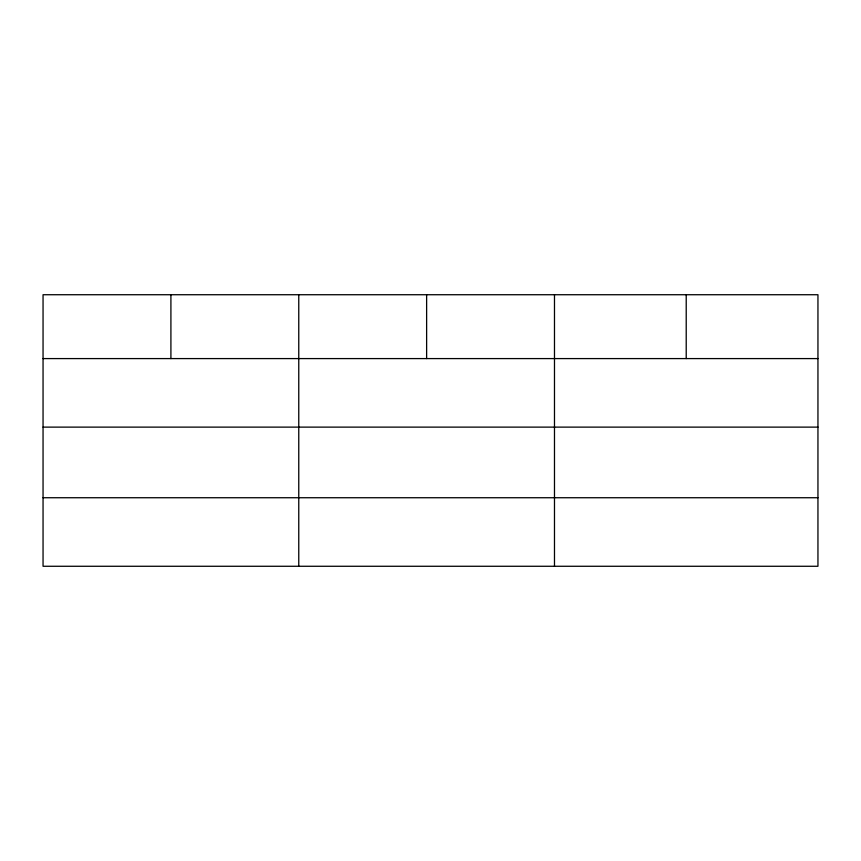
<?xml version="1.0" encoding="UTF-8"?>
<svg xmlns="http://www.w3.org/2000/svg" width="861" height="861" viewBox="0 0 861 861"><rect width="100%" height="100%" fill="white"/><g stroke="black" fill="none" stroke-linecap="round" stroke-linejoin="round"><path stroke-width="1.29" d="M817.95 427.121L817.95 294.731L43.05 294.731L43.05 566.269L817.95 566.269L817.95 427.121L43.05 427.121M43.05 358.585L817.95 358.585M43.05 497.733L817.95 497.733M686.217 294.731L686.217 358.585M554.484 294.731L554.484 566.269M426.625 294.731L426.625 358.585M298.767 294.731L298.767 566.269M170.909 294.731L170.909 358.585"/></g></svg>
